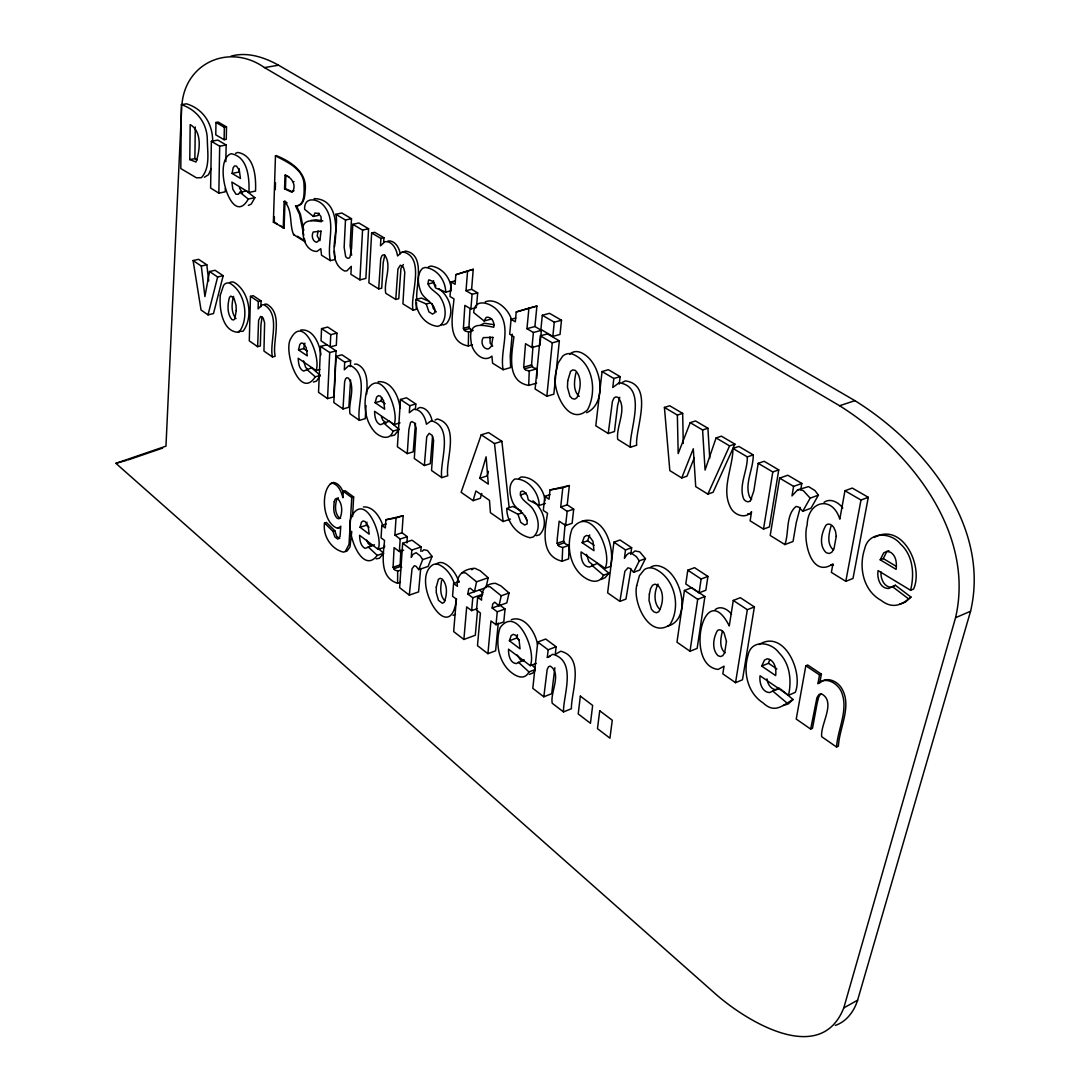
<?xml version="1.0" encoding="UTF-8"?>
<svg xmlns="http://www.w3.org/2000/svg" width="1091" height="1091" viewBox="0 0 1091 1091"><rect width="100%" height="100%" fill="white"/><g stroke="black" fill="none" stroke-linecap="round" stroke-linejoin="round"><path stroke-width="1.5" d="M472.771 330.778L468.598 331.896L465.134 331.091L463.402 328.309L464.861 305.385L470.889 308.985L476.467 307.539M473.003 330.15L470.685 329.618L468.953 326.836L470.03 308.944M334.405 251.189L335.114 259.494L330.287 260.626L321.531 255.212L320.795 248.666L316.963 251.448C307.907 251.503 303.393 241.479 303.08 233.638C300.666 219.005 310.73 220.041 321.409 221.718L320.904 216.427L318.463 213.55L314.972 212.99L313.362 216.468L304.621 209.308C303.966 195.739 318.64 198.63 324.463 206.54C336.71 221.95 326.591 242.952 330.287 260.626M400.411 582.294L397.588 583.262L397.67 571.098L394.642 569.925L393.101 567.265L394.083 547.614L399.347 551.569L403.615 550.164M181.379 104.709L180.806 168.573L196.489 177.833L201.426 177.669C210.481 167.619 207.413 152.167 207.317 139.703C207.167 123.488 197.021 109.659 181.379 104.709L186.506 103.809C203.962 109.195 212.868 124.469 212.69 141.953M189.793 159.627L190.175 124.592C202.531 131.602 199.844 151.076 195.985 162.027L189.793 159.627L194.88 158.645L197.076 159.982M194.88 158.645L195.262 126.992M536.772 378.318L537.127 368.717L529.217 370.967L525.494 370.067L523.68 367.162L525.521 343.692L531.944 347.538L539.895 345.329L541.381 330.328L534.917 326.523L526.953 328.691L528.917 308.167L536.908 306.053L534.917 326.523M537.127 368.717L533.404 367.803L531.576 364.912L533.008 346.188M225.823 161.713L226.151 144.994L217.818 140.084L211.368 141.312L210.618 188.047L218.841 193.148L225.237 191.825L225.305 188.484M215.977 122.451L215.773 134.848L224.119 139.73L226.273 139.321L226.505 126.897L218.145 122.056L215.977 122.451L224.351 127.292L226.505 126.897M218.841 193.148L219.686 146.221L211.368 141.312M224.119 139.73L224.351 127.292M549.987 494.659L544.777 496.378L543.318 510.438L547.559 513.302C544.695 529.708 540.059 556.028 562.11 561.224L568.575 558.933L569.188 545.268L562.711 547.532L558.974 546.264L557.16 543.304L557.242 538.859L559.165 521.171L565.602 525.521L572.12 523.285L573.702 509.156L567.225 504.847L560.706 507.042L562.806 487.718L569.352 485.55L567.225 504.847M455.302 280.878L451.115 281.928L450.01 296.507L453.979 298.879C452.82 314.331 446.001 342.069 468.298 345.983L468.598 331.896M569.188 545.268L565.452 544.014L563.638 541.068L565.138 523.775M235.533 153.34L237.715 152.44C254.721 155.29 256.126 177.219 255.526 191.075L248.939 192.439C249.498 178.569 248.121 156.613 231.115 153.722C211.831 160.241 231.428 229.465 248.284 199.053L254.858 197.689L251.285 204.017L248.38 205.408M260.885 306.789L261.049 300.925L253.207 295.688L250.466 296.343L249.294 340.897L257.626 346.679L260.34 345.983L260.954 324.654L262.154 316.826M250.466 296.343L258.308 301.58L258.103 308.93L261.867 304.88L263.927 304.771C281.505 314.522 269 342.601 272.45 356.962L275.177 356.266C271.741 341.906 284.274 313.826 266.668 304.116L264.608 304.225M257.626 346.679L258.608 320.318L260.572 316.458L263.204 318.081L264.608 322.8L263.954 351.07L272.45 356.962M283.224 228.264L284.124 201.467L284.996 201.29L284.083 228.074L273.377 222.196L275.464 155.822L276.337 155.645C291.447 161.659 307.989 172.951 305.057 191.525C305.03 197.348 303.162 206.799 295.552 205.913L299.561 214.422L303.789 235.315M277.046 223.737L274.236 222.005L274.4 216.904M275.259 189.684L275.478 182.879M294.038 190.707L291.447 192.03L284.56 188.879L285.01 175.242L288.829 176.783M285.01 175.242C291.883 177.11 296.766 185.647 292.388 191.839L285.433 188.688L285.897 175.065M515.838 318.026L511.065 319.295L509.702 334.214L513.929 336.751C512.047 352.911 505.474 381.386 528.712 385.409L529.217 370.967M456.488 598.877C450.556 648.613 410.502 582.908 431.641 565.629A21.493 11.66 70.9 0 1 439.741 565.015C447.092 568.82 451.947 576.116 454.401 583.849M881.078 571.943C880.301 578.503 884.174 587.585 891.797 587.231L895.343 585.253L910.944 597.036L905.325 602.15L899.502 604.264M316.049 370.49C321.409 357.998 303.803 313.226 290.642 338.892C283.224 350.852 299.793 400.942 315.258 376.804L320.359 375.427L311.617 367.817L303.612 371.09C298.879 369.017 298.429 362.798 298.198 358.271L316.049 370.49L319.881 369.467M326.891 344.77L320.563 346.42L318.531 392.324L327.559 398.61L333.846 396.879L336.055 350.879L321.027 340.801L321.559 328.623L327.709 327.055L336.914 333.096L336.328 345.301L330.191 346.911L330.75 334.678L321.559 328.623M562.11 561.224L562.711 547.532M335.837 214.313C339.683 229.546 324.873 260.994 344.579 271.004L346.911 270.854L351.302 266.354L350.907 274.318L359.907 279.882L365.867 278.437L368.581 228.728L358.803 222.973L352.775 224.323L351.561 248.339L349.993 257.04A5.755 3.109 76.8 0 1 345.67 256.576L344.142 247.357L345.479 220.014L335.837 214.313L341.838 213.004L351.493 218.677L350.116 245.98L351.629 255.185M327.559 398.61L329.714 352.543L320.563 346.42M334.501 246.771C336.887 230.078 338.646 198.876 314.099 198.63M350.32 366.671L350.634 360.589L341.96 354.807L336.042 356.375L333.805 402.538L342.997 408.934L348.875 407.284L350.566 380.023M336.042 356.375L344.701 362.171L344.32 369.794L348.602 365.771L350.92 365.744C369.876 375.768 356.375 405.211 359.389 420.321L365.28 418.644L366.017 405.552M342.997 408.934L344.647 381.632L345.615 378.741L346.924 377.731L348.493 378.154C355.898 388.082 348.043 402.579 349.993 413.789L359.389 420.321M352.57 516.711L353.648 496.991L345.151 490.705L343.27 491.291L342.929 497.755C341.36 491.809 338.428 484.118 331.555 482.972C319.868 491.523 322.881 524.13 337.951 528.399L340.801 526.23L340.01 536.581L337.91 539.131L334.869 536.963L332.96 531.358L324.518 523.012L326.373 522.425L334.828 530.758L336.724 536.363L339.765 538.531M359.907 279.882L362.553 230.092L352.775 224.323M343.27 491.291L351.766 497.578L349.011 544.368L345.301 551.541M351.766 531.494L349.966 546.959L347.156 550.941L343.447 552.128C331.037 549.168 322.622 535.558 324.518 523.012M383.677 242.188L383.937 237.756L374.649 232.301L371.636 232.983L368.867 282.855L378.7 288.924L381.7 288.188L383.186 262.808L384.768 255.253L383.132 254.83L381.755 255.962L380.732 258.785L378.7 288.924M366.671 394.083C367.394 383.855 368.226 368.949 356.866 364.149L354.548 364.176M371.636 232.983L380.909 238.452L380.486 245.83L384.946 241.67C392.596 240.879 396.647 249.566 397.56 255.962L402.361 251.762C426.595 256.821 409.302 296.466 413.121 310.158L416.135 309.394L416.585 302.725M384.591 545.405L384.482 547.314L378.168 549.387C383.486 537.236 366.003 492.027 351.929 515.607C344.101 527.799 361.23 576.744 377.254 555.387L383.541 553.301L377.868 548.009M403.37 264.472L400.956 268.318L398.76 298.689L395.76 299.439L397.929 269.041L400.342 265.208L403.356 267.05L404.775 272.136L402.92 303.871L413.121 310.158M386.091 524.007L381.836 525.371L381.059 537.849L384.55 540.454C383.2 554.964 379.054 577.616 397.588 583.262M406.888 542.95L407.311 536.69L402.006 532.763L403.165 515.688L385.859 519.766L385.341 527.976L381.836 525.371M400.002 422.872L394.042 424.604C399.974 411.389 381.059 364.476 366.617 391.001C363.494 404.27 364.721 419.858 373.681 430.686C378.509 436.932 390.005 441.637 393.046 431.095L399.006 429.349L390.701 422.162M415.412 409.575L415.807 403.984L406.479 397.779L400.465 399.483L397.383 446.751L407.257 453.624L413.216 451.824L415.48 423.335M407.311 536.69L400.192 539.022L394.901 535.095L396.033 517.98L403.165 515.688M399.347 551.569L400.192 539.022M416.803 299.384C415.371 286.742 426.417 254.367 405.402 251.053L403.138 252.416M400.465 399.483L409.78 405.716L409.302 412.712L413.816 409.22C421.426 409.316 425.422 417.648 426.417 424.235L431.286 420.744C454.62 427.004 439.1 463.198 441.773 477.626L447.774 475.744C445.128 461.37 460.688 425.163 437.327 418.971L435.05 420.035M407.257 453.624L408.88 429.554L410.516 422.517L411.907 421.576L414.498 423.008L416.216 428.067L414.307 458.52L424.358 465.516L430.331 463.675L432.541 436.373M400.847 549.973L400.152 564.893L401.693 567.538M420.84 551.35L421.167 546.932L412.03 540.181L402.661 543.263L399.633 587.694L409.302 595.127L418.576 591.908L420.703 568.425M402.661 543.263L411.784 550.055L411.266 557.433L412.889 554.392L416.135 552.701L420.321 555.974L422.681 559.615L418.726 569.638L416.066 566.297L414.321 565.711L412.057 568.725L409.302 595.127M424.358 465.516L426.731 436.741L429.172 433.345L432.2 435.432L433.591 440.437L431.545 470.507L441.773 477.626M476.603 305.903L477.667 292.865L471.612 289.306L473.235 269.3L455.833 274.673L455.097 284.274L451.115 281.928M477.667 292.865L472.076 294.297L466.021 290.724L467.616 270.677M470.889 308.985L472.076 294.297M459.366 581.448L453.597 583.453L452.547 596.259L456.365 599.123L453.651 631.58L463.88 639.462L475.294 635.262L477.476 610.905M463.88 639.462L466.689 606.91L471.639 610.633L477.394 608.56M471.639 610.633L472.771 597.759L467.794 594.05L468.748 588.867L470.235 588.226L474.449 591.69L476.562 581.817L488.168 577.739L480.231 570.784L474.899 568.302C464.166 568.752 455.806 575.066 457.429 586.317L453.597 583.453M482.317 595.577L477.667 597.227L476.522 610.101L480.422 613.033L477.476 645.667L487.909 653.686L495.614 650.795L498.26 623.016M512.197 334.187L510.22 355.666L510.615 367.585L503.115 369.713L492.587 363.194L491.932 356.102C482.795 363.944 471.462 351.016 471.094 341.633C468.284 322.459 479.004 324.204 493.773 327.245C494.632 322.95 492.655 318.136 488.045 317.195L486.231 317.358L484.104 320.972L473.685 312.585C474.408 296.997 491.564 303.066 498.137 311.167C512.32 327.695 499.473 350.552 503.115 369.713M528.917 308.167L516.22 311.971L515.32 321.804L511.065 319.295M487.909 653.686L490.964 620.956L496.023 624.748L503.797 621.897L505.038 608.969L499.964 605.205L492.177 608.028L492.682 604.073L494.7 602.177L499.01 605.723L506.81 602.9L509.047 592.986L500.96 585.908L495.505 583.344C485.55 583.194 480.804 591.145 481.581 600.145L477.667 597.227M496.023 624.748L497.251 611.806L492.177 608.028M531.944 347.538L533.404 332.51L526.953 328.691M181.692 106.754L165.968 446.151L115.891 463.334L713.5 992.155C743.994 1019.826 820.146 1067.694 843.779 1007.92L955.566 617.711C975.436 531.508 908.489 448.974 839.606 405.743L264.486 67.587C229.915 43.204 185.225 62.132 181.87 105.063M542.309 315.258L540.904 329.414L552.823 336.41L560.024 334.419L561.497 320.236L549.509 313.322L542.309 315.258L554.283 322.2L561.497 320.236M540.386 335.837L535.122 389.01L546.836 396.251L553.819 394.192L559.356 340.897L547.437 333.887L540.386 335.837L552.278 342.86L559.356 340.897M546.836 396.251L552.278 342.86M552.823 336.41L554.283 322.2M536.158 663.423L530.281 665.687C536.854 651.082 517.052 604.482 500.046 627.748C495.723 641.167 497.755 657.218 506.92 668.224C512.061 674.252 523.68 682.53 528.958 671.933L534.835 669.656M569.352 485.55L550.014 489.968L549.032 499.228L544.777 496.378M543.823 696.808L547.164 669.519L548.487 666.806L550.15 666.055C562.26 673.529 550.014 692.512 552.223 703.259L563.501 711.932L571.411 708.727C570.934 693.14 585.403 657.696 560.774 651.218L555.264 654.382L556.11 646.745L545.691 639.04L537.74 642.04L532.803 688.339L543.823 696.808L551.705 693.671L554.869 667.719M549.959 656.414L547.314 657.437L548.146 649.8L537.74 642.04M565.602 525.521L567.17 511.365L560.706 507.042M619.238 384.1L620.138 376.627L608.369 369.713L602.068 371.554L595.809 425.817L608.232 433.509L614.465 431.531L617.588 405.607L619.743 397.274M563.501 711.932C562.983 696.29 577.412 660.86 552.796 654.286L547.314 657.437M602.068 371.554L613.824 378.509L612.76 387.482L619.074 382.805C648.49 386.841 628.552 431.709 630.434 447.242L617.697 439.359C615.87 426.308 627.639 408.77 618.052 397.397L615.87 396.879L613.974 398.051L612.419 401.433L608.232 433.509M232.083 173.428L233.188 167.632L234.66 165.887L236.502 166.118L239.284 170.101L240.443 178.46L232.083 173.428L238.656 172.105L239.079 168.614M605.123 568.343C613.047 551.541 590.49 502.706 571.957 529.162C567.061 543.482 568.67 561.074 578.98 572.68C585.008 579.444 598.032 586.713 603.541 575.23L608.928 573.266L597.282 563.392L589.44 567.047C582.376 566.829 580.698 557.556 581.08 551.896L605.123 568.343L610.524 566.393C615.16 548.841 604.96 514.12 581.789 521.212M630.762 554.473L631.634 547.737L620.029 540.004L613.906 542.172L607.632 592.863L619.879 601.373L625.948 599.095L630.993 569.038M631.634 547.737L625.498 549.932L624.434 558.36L626.725 554.896L628.866 553.164L631.075 552.96L636.394 556.696L639.312 560.869L633.585 572.311L630.271 568.493L627.993 567.825L624.884 571.261L619.879 601.373M684.439 590.449L676.979 642.19L690.003 651.259L697.149 648.395L704.909 596.545L691.639 587.708L684.439 590.449L697.695 599.314L704.909 596.545M687.78 570.198L685.803 583.985L699.086 592.836L705.85 590.245L707.923 576.443L694.558 567.675L687.78 570.198L701.131 579.007L707.923 576.443M690.003 651.259L697.695 599.314M699.086 592.836L701.131 579.007M298.539 349.938L299.807 344.483L301.375 342.983L303.325 343.433L306.203 347.647L307.294 355.884L298.539 349.938L303.653 348.615L307.403 351.152M303.653 348.615L304.921 343.16M751.713 499.01A6.969 4.65 69.7 0 1 749.722 497.182C744.089 483.777 753.649 468.68 753.226 454.879L738.88 446.451L732.961 448.428C732.988 467.903 720.019 490.868 731.597 509.306C736.084 515.784 746.08 518.784 751.576 511.72L750.131 520.83L763.509 529.108L769.387 526.939L778.742 469.88L764.123 461.288L758.19 463.334L753.826 490.923L750.485 500.674M753.226 454.879L747.308 456.897C747.73 470.726 738.198 485.85 743.83 499.269A6.982 4.65 69.7 0 0 750.485 500.674M441.623 580.548C440.464 587.258 439.659 595.591 444.883 600.868M733.288 600.432L729.265 625.961C703.94 575.693 684.071 665.742 718.164 669.41L724.029 666.192L722.828 673.843L735.539 682.693L742.48 679.775L754.386 606.923L740.325 597.691L733.288 600.432L747.335 609.705L754.386 606.923M735.539 682.693L747.335 609.705M763.509 529.108L772.796 471.953L778.742 469.88M800.726 489.804L801.803 483.449L787.838 475.24L779.629 478.117L770.205 535.463L784.906 544.573L793.034 541.504L796.294 522.439L800.276 507.465M801.803 483.449L793.593 486.381L791.984 495.928L797.603 489.873L808.554 486.6L814.963 490.582L818.4 495.15L810.94 508.27L802.744 511.284L798.803 507.11L796.035 506.442C785.465 515.143 789.202 532.763 784.906 544.573M779.369 688.066L769.578 692.58C761.75 692.144 759.186 682.325 760.045 675.779L788.52 695.281C791.752 680.798 790.102 663.819 779.083 652.936C771.187 641.644 751.044 639.026 747.976 655.5C742.985 672.342 747.621 693.044 763.073 702.904C774.869 714.019 782.315 705.454 793.089 699.522L780.624 689.103M375.127 402.702L376.613 397.124L378.372 395.651L380.5 396.197L383.596 400.642L384.646 409.18L375.127 402.702L381.073 401.024L385.164 403.793M381.073 401.024L381.7 397.615M810.681 729.088L816.941 697.681L818.932 694.572L821.25 693.74C836.811 701.622 819.955 724.588 821.714 736.725L836.565 747.021L838.393 746.189C839.306 727.438 852.876 705.113 840.997 687.248C836.292 680.689 826.337 676.311 819.75 682.939L821.387 674.115L807.667 664.992L805.826 665.769L796.225 719.064L810.681 729.088L812.509 728.27L817.227 702.781L818.782 696.876L820.773 693.767M360.071 527.28L361.476 522.18L363.139 520.939L365.171 521.621L368.144 526.053L369.181 534.154L360.071 527.28L366.358 525.276L368.963 527.226M844.966 490.745L839.797 519.18C832.474 495.069 807.79 500.66 807.163 524.948C802.458 539.813 810.968 579.116 832.924 563.883L831.369 572.393L845.811 581.326L853.012 578.448L868.3 497.319L852.289 488.072L844.966 490.745L860.976 500.033L868.3 497.319M209.527 271.536L204.917 296.602L201.303 266.04L193.093 260.558L201.044 310.021L208.026 314.876L213.495 313.553L223.178 275.696L215.05 270.282L209.527 271.536L217.641 276.978L223.178 275.696M366.358 525.276L366.944 522.125M821.387 674.115L819.532 674.92L817.909 683.73C825.669 676.12 837.138 683.034 841.12 691.189C849.18 709.177 837.683 728.87 836.565 747.021M575.871 372.863C574.371 380.527 572.68 390.605 579.239 396.415M845.811 581.326L860.976 500.033M895.343 585.253L888.715 588.499C879.973 588.717 876.796 577.766 878.078 570.593L910.549 590.258C914.544 574.616 913.29 555.605 900.607 544.164C890.665 531.726 868.422 531.153 864.618 549.046C858.522 567.184 863.199 590.476 880.955 600.282C892.424 609.187 901.371 605.423 910.944 597.036M486.027 587.599L488.168 577.739M489.968 336.901L490.145 343.079L492.709 346.202M499.01 605.723L501.219 595.795L509.047 592.986M835.27 1025.404C846.575 1021.681 854.158 1011.193 857.608 1000.188L970.567 611.246C990.737 525.439 923.641 443.301 854.894 400.656L278.546 65.215C264.322 57.25 247.193 51.563 230.951 56.187M722.474 631.089C720.633 638.099 718.914 647.358 724.942 652.854M509.388 640.772L511.243 635.508L513.288 634.348L515.702 635.248L519.098 640.185L520.039 648.818L509.388 640.772L516.725 638.03L517.529 634.757M208.026 314.876L217.641 276.978M831.042 526.094C828.887 533.676 826.487 544.068 833.415 549.905M582.171 542.691L584.326 536.827L586.631 535.422L589.317 536.24L593.027 541.368L593.954 550.696L582.171 542.691L587.558 540.795L594.118 545.241M587.558 540.795L589.726 534.945M509.102 507.26L501.887 441.296L488.591 432.582L481.226 434.804L461.111 492.3L473.099 500.646L475.908 490.977L489.477 500.346L490.432 512.715L503.115 521.539L510.397 519.098M481.758 493.473L480.34 498.301L473.099 500.646M479.754 478.281L486.122 456.815L488.291 484.104L479.754 478.281L487.05 475.962L488.427 471.367M211.204 168.519L208.531 174.696L204.399 177.247M233.556 296.397C231.606 303.475 230.924 312.667 235.983 318.599M318.94 213.113L318.204 215.418L313.362 216.468M761.709 666.096L764.532 660.041L767.382 658.732C774.91 660.123 776.492 669.178 775.66 675.588L761.709 666.096L768.473 663.26L769.755 659.496M681.725 477.967L693.29 448.783L695.717 486.613L707.854 494.114L713.105 492.286L734.911 444.119L721.41 436.168L716.091 437.927L705.072 470.057L702.59 429.963L690.208 422.653L678.179 453.611L677.361 415.071L664.419 407.434L669.833 470.616L681.725 477.967L686.962 476.181L694.299 457.784M880.219 559.819L883.628 552.96L886.942 551.337L890.624 552.319C896.325 555.919 896.857 563.297 896.12 569.366L880.219 559.819L883.315 558.592L886.724 551.746L888.933 550.655M422.272 551.255L423.84 549.741L427.481 550.519L432.091 556.451L428.095 566.447L418.726 569.638M707.854 494.114L729.593 445.892L734.911 444.119M632.848 552.687L635.003 550.955L639.708 551.855L645.449 558.633L639.708 570.075L633.585 572.311M318.04 230.937L317.222 236.011L319.895 240.702M802.744 511.284L810.177 498.137L818.4 495.15M320.359 375.427L316.499 381.1L313.417 382.068M658.009 584.067C654.218 591.704 653.223 603.118 659.932 609.487M399.006 429.349L394.642 435.036L391.233 435.923M383.541 553.301L379.409 558.278L376.163 558.837M254.858 197.689L246.471 190.925L239.911 192.275L238.356 194.334L235.956 194.212L232.833 189.207L231.878 182.074L248.939 192.439M608.928 573.266L605.123 577.671L601.032 579.539M535.176 670.379L532.94 672.942L529.312 674.443M389.514 421.14L380.323 424.726C375.318 422.572 374.704 416.094 374.595 411.293L394.042 424.604M793.089 699.522L788.316 703.886L783.311 705.522M374.472 544.832L365.103 548.378C360.439 546.045 359.703 539.99 359.594 535.299L378.168 549.387M330.205 484.159L333.437 482.413C338.551 483.068 341.674 488.141 343.379 492.559M874.164 537.508C902.271 521.512 923.791 565.806 913.631 588.99L910.549 590.258M481.117 324.913L484.131 323.236L494.332 324.668M759.131 644.522C784.115 628.73 803.549 672.233 795.284 692.349L788.52 695.281M471.844 569.761L473.194 568.684M518.648 478.799L520.939 477.026C533.281 476.331 544.095 488.836 545.009 500.783M524.266 659.919L516.22 663.614C509.77 662.919 508.338 654.518 508.529 649.186L530.281 665.687M338.319 497.796L337.037 498.642C335.032 504.642 334.419 512.688 339.069 517.639L340.624 518.225M824.046 502.337C830.415 497.66 838.72 502.515 842.784 508.024M485.209 301.866C496.023 297.42 509.061 309.639 511.556 319.963M715.082 609.664C720.578 605.178 727.983 609.351 731.543 614.288M843.779 1007.92L857.608 1000.188M778.36 688.598L776.328 689.689C770.819 689.689 767.518 683.757 766.946 678.875M622.293 382.464L625.388 380.909C654.818 384.878 634.839 429.745 636.694 445.223L630.434 447.242M417.608 408.593L419.844 407.489C426.813 407.502 431.04 414.825 432.091 420.976M453.051 615.406L455.493 614.219M310.853 220.491L315.967 219.823L322.854 220.914M511.297 619.674C524.976 614.833 535.736 633.066 537.563 644.617M955.566 617.711L970.567 611.246M548.146 649.8L556.11 646.745M497.251 611.806L505.038 608.969M639.312 560.869L645.449 558.633M472.771 597.759L482.877 594.159M467.794 594.05L484.581 588.117M557.815 545.036L564.292 542.786M557.16 543.304L563.638 541.068M127.852 459.993L162.545 448.128M397.67 571.098L400.492 570.143M473.235 269.3L455.833 274.673M393.101 567.265L400.152 564.893M393.674 568.806L400.724 566.434M422.681 559.615L432.091 556.451M567.17 511.365L573.702 509.156M545.405 503.401L539.254 505.447L528.303 499.937L527.267 495.491L524.198 491.823L522.521 491.005L520.53 491.918C519.043 500.346 530.608 503.647 533.717 510.397C538.559 518.02 540.904 530.335 533.308 536.949L530.158 537.74C516.916 534.904 506.619 522.112 506.81 508.461L517.966 514.27L522.548 512.743M411.784 550.055L421.167 546.932M839.606 405.743L854.894 400.656M506.81 508.461L512.906 506.456L521.28 510.793M394.901 535.095L402.006 532.763M520.284 495.069L526.421 493.064M702.59 429.963L707.909 428.231L709.736 458.261M690.208 422.653L695.513 420.949L707.909 428.231M332.96 531.358L334.828 530.758M428.313 266.9L430.931 266.068C442.373 267.472 450.76 278.11 451.21 289.374M677.361 415.071L682.666 413.394L683.266 443.519M664.419 407.434L669.71 405.77L682.666 413.394M351.766 497.578L353.648 496.991M481.226 434.804L494.496 443.56L501.887 441.296M536.908 306.053L516.22 311.971M613.824 378.509L620.138 376.627M528.712 385.409L536.608 383.118M409.78 405.716L415.807 403.984M523.68 367.162L531.576 364.912M524.335 368.908L532.231 366.658M115.891 463.334L126.365 460.416M533.404 332.51L541.381 330.328M468.298 345.983L472.458 344.851M463.402 328.309L468.953 326.836M464.03 329.987L469.58 328.514M344.701 362.171L350.634 360.589M484.104 320.972L491.646 318.967M329.714 352.543L336.055 350.879M330.75 334.678L336.914 333.096M300.625 330.055C313.267 328.35 319.936 344.511 320.904 354.889M451.415 290.683L445.742 292.115L435.514 287.929L433.182 281.519L428.886 279.801C424.808 287.901 437.886 291.72 440.723 297.911C445.674 305.807 447.46 317.713 440.805 325.145L437.914 326.373C424.849 325.159 415.603 312.176 415.794 299.493L426.226 303.953L430.44 302.889M466.021 290.724L471.612 289.306M415.794 299.493L421.399 298.075L428.858 301.252M536.254 535.654L539.404 534.863C549.387 525.235 542.732 508.215 532.967 500.837M428.027 284.001L433.673 282.596L433.522 280.796M258.308 301.58L261.049 300.925M380.909 238.452L383.937 237.756M201.303 266.04L206.826 264.799L208.695 280.864M362.553 230.092L368.581 228.728M193.093 260.558L198.603 259.317L206.826 264.799M345.479 220.014L351.493 218.677M284.124 201.467C292.988 209.349 289.088 224.596 293.629 234.674L294.488 234.483M461.616 572.693L465.598 572.925L476.562 581.817M273.377 222.196L274.236 222.005M284.56 188.879L285.433 188.688M293.111 181.761L293.984 181.583M485.931 586.467L490.023 586.753L501.219 595.795M378.086 381.768C391.519 380.309 399.074 396.879 399.988 408.17M219.686 146.221L226.151 144.994M550.014 489.968L562.806 487.718M385.859 519.766L396.033 517.98M264.486 67.587L278.546 65.215M586.631 412.712C608.764 402.852 601.4 359.73 579.785 352.134A24.357 15.083 73.9 0 0 569.693 354.207M797.603 489.873L800.33 489.545L803.371 490.705L810.177 498.137M363.453 506.96C372.727 506.169 379.3 516.07 382.245 523.803M387.973 240.975C394.942 240.156 399.265 247.725 400.22 253.739M667.501 626.22C692.376 619.593 681.766 573.811 661.187 566.665A24.657 15.301 68.7 0 0 650.481 567.375M295.552 205.913C305.098 205.844 304.225 192.152 304.034 185.497C304.225 169.132 287.519 162.327 275.464 155.822M337.61 527.689L339.819 527.799M830.756 564.797L833.292 564.988M747.758 513.711L750.172 513.902M523.544 660.819L520.393 659.81L517.148 654.955M441.009 324.627L443.532 324.9L446.437 323.672C455.37 312.981 449.519 295.934 438.732 288.679M238.411 331.405L243.007 331.296C253.685 317.549 249.512 291.283 234.047 282.324A19.761 9.792 76 0 0 229.519 282.664M386.255 423.008L382.873 420.24L381.4 416.871M593.068 565.056L588.895 561.701L586.535 554.392M371.376 546.318L368.131 543.441L366.712 540.154M716.091 437.927L729.593 445.892M732.961 448.428L747.308 456.897M758.19 463.334L772.796 471.953M779.629 478.117L793.593 486.381M883.315 558.592L896.325 566.393M284.996 201.29L287.151 202.967M279.869 225.469L284.083 228.074M297.325 236.229L304.416 240.593M293.629 234.674L304.962 241.67L304.375 238.493M395.76 299.439L385.737 293.261C383.486 281.355 392.446 265.781 384.741 255.144M805.826 665.769L819.532 674.92M613.906 542.172L625.498 549.932M768.473 663.26L776.847 668.933M479.344 589.958L483.081 592.727M516.725 638.03L519.398 640.035M892.261 586.508L907.862 598.318M239.911 192.275L248.284 199.053M436.264 311.903L433.291 308.535L432.036 303.666M772.619 690.958L786.338 702.468M591.895 565.329L603.541 575.23M383.568 422.858L393.046 431.095M306.516 369.167L315.258 376.804M531.603 664.774L535.122 668.006M518.402 662.169L528.958 671.933M368.185 546.891L377.254 555.387M242.516 192.862L239.379 187.87M307.417 369.181L305.575 367.162L303.557 360.862M435.936 286.142L433.673 282.596M526.858 520.352L524.621 515.648M296.425 205.722L300.434 214.231L303.762 230.351M459.011 582.239C456.556 574.507 451.688 567.225 444.351 563.433A21.465 11.687 70.9 0 0 436.223 564.074M426.226 303.953L428.94 311.917L432.554 314.085L434.818 312.694C436.427 303.216 423.349 299.616 420.703 291.311C417.989 284.124 416.462 274.073 422.653 268.277L425.272 267.445C437.314 268.904 445.469 280.442 445.742 292.115M517.966 514.27L520.748 522.398L524.607 525.016L527.076 523.98C528.617 514.134 515.007 509.961 512.265 501.178C509.592 494.291 507.874 483.886 514.802 479.004C528.276 478.363 538.981 492.587 539.254 505.447M494.496 443.56L503.115 521.539M436.291 587.026L436.236 592.495L438.432 600.282L442.332 603.268L444.092 602.355C447.187 595.209 447.801 585.212 442.25 579.076L440.191 578.298L438.405 579.266L436.291 587.026M567.715 380.841L567.47 387.346L569.938 396.224L572.202 398.529L574.684 399.142L576.88 397.779C580.63 389.569 582.389 377.391 575.352 370.449L572.816 369.863L570.579 371.308L567.715 380.841M320.999 231.183L320.072 239.515L316.595 242.325C312.353 241.302 311.276 235.424 313.212 232.015L320.999 231.183M555.66 373.613C551.46 389.46 568.125 428.027 587.544 409.793C597.2 391.696 593.354 362.785 572.693 354.152A24.411 15.056 73.9 0 0 562.615 356.212L558.033 363.139L555.66 373.613M649.35 594.131L648.995 600.391L651.463 609.31L653.836 611.833L656.441 612.747L658.787 611.724C663.219 603.923 664.528 591.84 657.587 585.062L654.927 584.162L652.527 585.267L650.604 588.54L649.35 594.131M220.314 295.102C219.127 308.235 222.128 332.278 238.943 332.305C249.594 318.531 245.407 292.265 229.956 283.278A19.788 9.778 76 0 0 223.6 285.31L220.314 295.102M636.721 585.567C632.603 602.314 649.172 639.394 669.888 624.734C681.302 606.732 674.92 578.257 655.036 568.943A24.698 15.274 68.8 0 0 644.345 569.625L639.381 575.734L636.721 585.567M726.456 641.372L724.697 652.623L722.774 655.664L720.483 656.564L717.987 655.677C711.55 649.281 713.228 638.03 717.305 630.789A6.778 4.282 67.1 0 1 724.083 632.985L726.456 641.372M236.229 310.621L234.892 318.804L233.556 319.99L231.933 319.581C226.873 313.649 227.542 304.457 229.478 297.366L230.842 296.111L234.033 298.252L236.051 305.398L236.229 310.621M492.9 337.364L491.414 346.229L488.795 348.779L487.022 348.956C482.29 347.92 480.599 341.306 483.299 337.637L492.9 337.364M836.238 536.363L833.974 548.882L831.697 552.36L829.037 553.505L826.201 552.687C818.741 545.786 821.305 533.117 825.928 525.303A7.31 5.032 67.7 0 1 833.674 527.28L835.488 531.194L836.238 536.363M334.241 501.724C333.587 507.22 332.878 513.984 337.201 518.239L338.756 518.811L340.119 518.02C342.547 512.061 342.465 503.974 338.019 498.955L336.437 498.382L335.169 499.214L334.241 501.724M580.344 696.126L578.216 713.937L590.449 723.292L592.658 705.427L580.344 696.126M599.723 710.759L597.473 728.652L609.937 738.184L612.269 720.224L599.723 710.759"/></g></svg>
